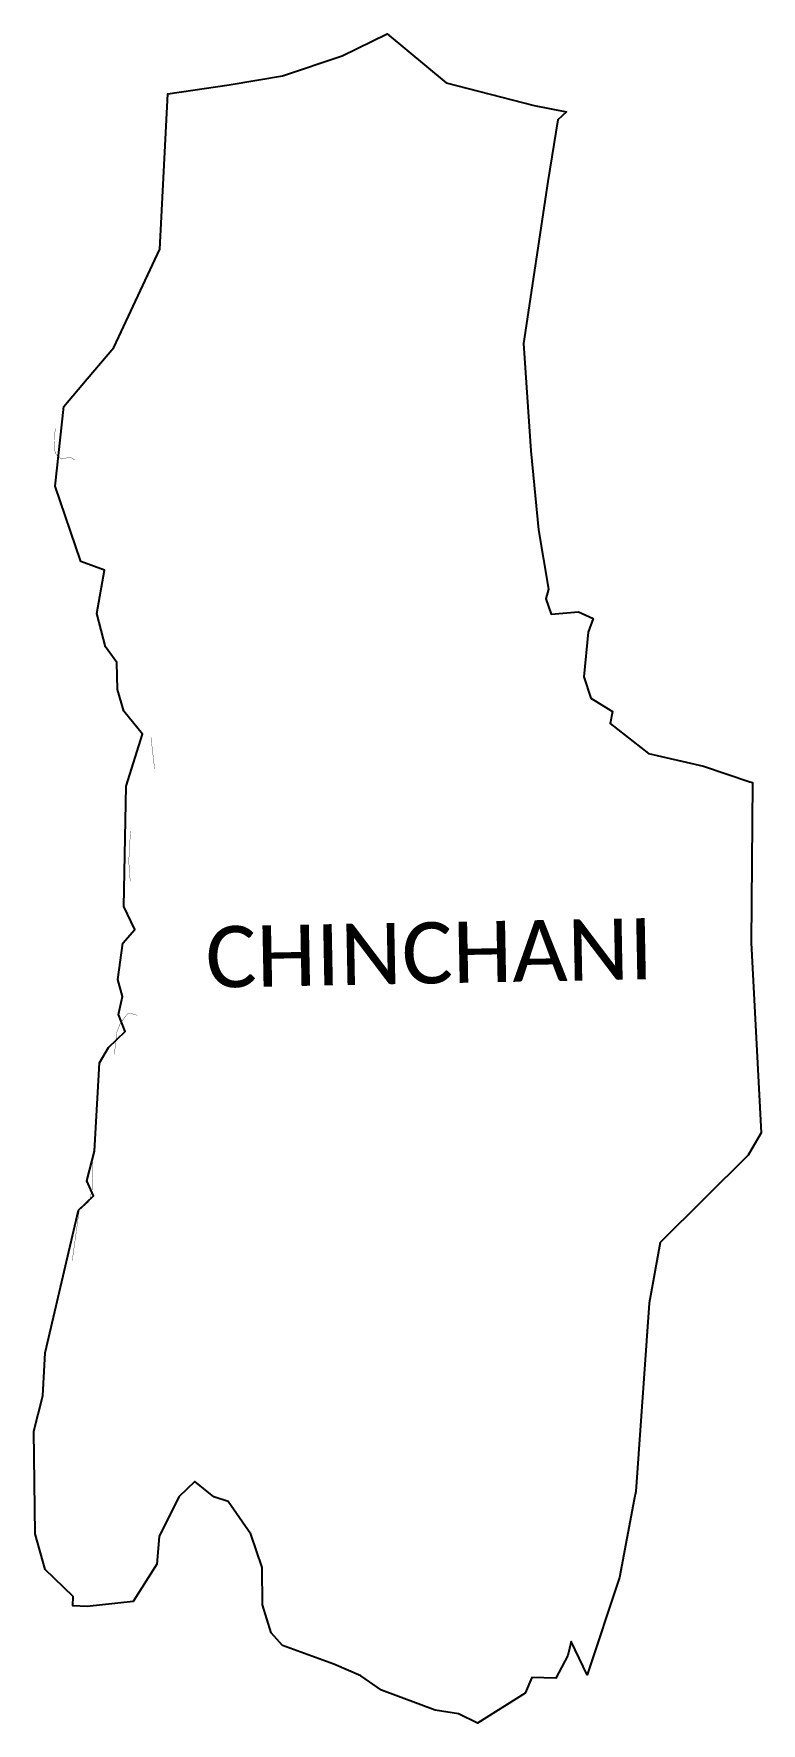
# Model space of a CAD drawing. Header units: metres. Extents: x 257055 to 259327, y 2197877 to 2203159.
import ezdxf

# ---------------------------------------------------------------- set-up
doc = ezdxf.new("R2010")
doc.units = ezdxf.units.M
for name, color, linetype in [('SEAWALL', 170, 'Continuous'), ('village', 3, 'Continuous'), ('VILLAGE NAME', 250, 'Continuous')]:
    doc.layers.add(name, color=color, linetype=linetype)
doc.styles.get("Standard").update_dxf_attribs({"font": 'simplex.shx'})

msp = doc.modelspace()

# ---------------------------------------------------------------- linework, layer by layer
at = {"layer": 'SEAWALL', "color": 30, "const_width": 1, "flags": 128}
for points in [[(257124, 2201925.6), (257119.2, 2201907.7), (257118.8, 2201868.6), (257121.4, 2201851.6), (257124.9, 2201843.8), (257134.9, 2201834.2), (257142.4, 2201829.4), (257167.2, 2201835.4), (257172.3, 2201833.4), (257182.8, 2201826.3)], [(257420.9, 2200959.2), (257432.3, 2200860.8)], [(257357.5, 2200666.7), (257356.6, 2200660.4), (257351.5, 2200571.8), (257356.1, 2200509.1)], [(257378.8, 2200090.2), (257358.9, 2200095.7), (257347.3, 2200094.6), (257336.4, 2200080.5), (257325.7, 2200066.5), (257314.2, 2200037.5), (257311, 2200007.6), (257306.4, 2199967.2)], [(257243, 2199689.1), (257237.5, 2199622.7), (257237.7, 2199548.5), (257228.1, 2199508.5), (257197, 2199480.6), (257193.1, 2199454.5), (257175.1, 2199323.5)]]:
    msp.add_lwpolyline(points, dxfattribs=at)
at = {"layer": 'village', "color": 3, "true_color": 0x00ff00}
msp.add_polyline3d([(259327.5, 2199722.6, 0), (259286.5, 2199653.2, 0), (259012.3, 2199380.4, 0), (258977, 2199189.8, 0), (258935.4, 2198601.6, 0), (258930.6, 2198576.1, 0), (258884.7, 2198332.3, 0), (258783.6, 2198028.3, 0), (258733.6, 2198132.5, 0), (258723.2, 2198088.8, 0), (258686.3, 2198017.6, 0), (258610.9, 2198020.3, 0), (258590.4, 2197970.4, 0), (258441.3, 2197877, 0), (258381.7, 2197906.1, 0), (258309.2, 2197917.7, 0), (258141.3, 2197979.8, 0), (258076.5, 2198025.2, 0), (257992.7, 2198062, 0), (257831.7, 2198120.4, 0), (257796.9, 2198159.2, 0), (257769.5, 2198247.1, 0), (257768.7, 2198363.9, 0), (257732.5, 2198468, 0), (257662, 2198569.8, 0), (257617.5, 2198585.2, 0), (257557.8, 2198633.1, 0), (257507.5, 2198584.9, 0), (257447, 2198461.1, 0), (257439.3, 2198374.1, 0), (257365.7, 2198257.8, 0), (257221.8, 2198241.7, 0), (257176.7, 2198244.4, 0), (257178.2, 2198273.2, 0), (257090.4, 2198358, 0), (257059.2, 2198468.6, 0), (257054.9, 2198790.2, 0), (257082.8, 2198900.7, 0), (257090.5, 2199034.8, 0), (257194.4, 2199480.8, 0), (257241.8, 2199525.9, 0), (257220.7, 2199572.6, 0), (257244.8, 2199665.2, 0), (257260.1, 2199941.8, 0), (257288.2, 2199990.1, 0), (257339.8, 2200039.8, 0), (257319.8, 2200092.7, 0), (257332, 2200149.4, 0), (257317, 2200201.9, 0), (257333.3, 2200315.9, 0), (257370.9, 2200358.7, 0), (257336.2, 2200431, 0), (257343.5, 2200806.7, 0), (257394.3, 2200969.8, 0), (257336.6, 2201041.6, 0), (257316.5, 2201108.8, 0), (257314.4, 2201192.9, 0), (257278.4, 2201242.4, 0), (257251.4, 2201346.9, 0), (257275.6, 2201481.9, 0), (257202, 2201508.8, 0), (257121.7, 2201744.5, 0), (257148.4, 2201993.6, 0), (257221.5, 2202079.8, 0), (257305.2, 2202178.5, 0), (257448.8, 2202485.7, 0), (257473.3, 2202971.6, 0), (257665.7, 2202999.2, 0), (257831.9, 2203027.6, 0), (258017.8, 2203090.7, 0), (258159.4, 2203159.1, 0), (258343.3, 2203005.4, 0), (258618.4, 2202934.4, 0), (258719.1, 2202914.8, 0), (258692.2, 2202889.6, 0), (258660.5, 2202697.7, 0), (258584.7, 2202190.8, 0), (258608.1, 2201855.1, 0), (258631.2, 2201608, 0), (258663, 2201423, 0), (258654.4, 2201392.7, 0), (258671.8, 2201344.1, 0), (258756.9, 2201351.4, 0), (258802.5, 2201331.3, 0), (258787.4, 2201288, 0), (258773.4, 2201148.8, 0), (258794.8, 2201082.3, 0), (258862.7, 2201040.5, 0), (258855.3, 2201002.5, 0), (258975.2, 2200909.3, 0), (259147.2, 2200869.4, 0), (259292, 2200820.7, 0), (259300.6, 2200817.8, 0), (259296, 2200317.1, 0)], close=True, dxfattribs=at)

# ---------------------------------------------------------------- texts
at = {"layer": 'VILLAGE NAME', "insert": (257589.7, 2200367.8), "char_height": 191.456, "attachment_point": 1, "rotation": 1.1028}
msp.add_mtext_dynamic_manual_height_columns('{\\fCalibri|b0|i0|c0|p34;CHINCHANI}', width=1279.793, gutter_width=957.3, heights=[0], dxfattribs=at)

doc.saveas('drawing.dxf')
